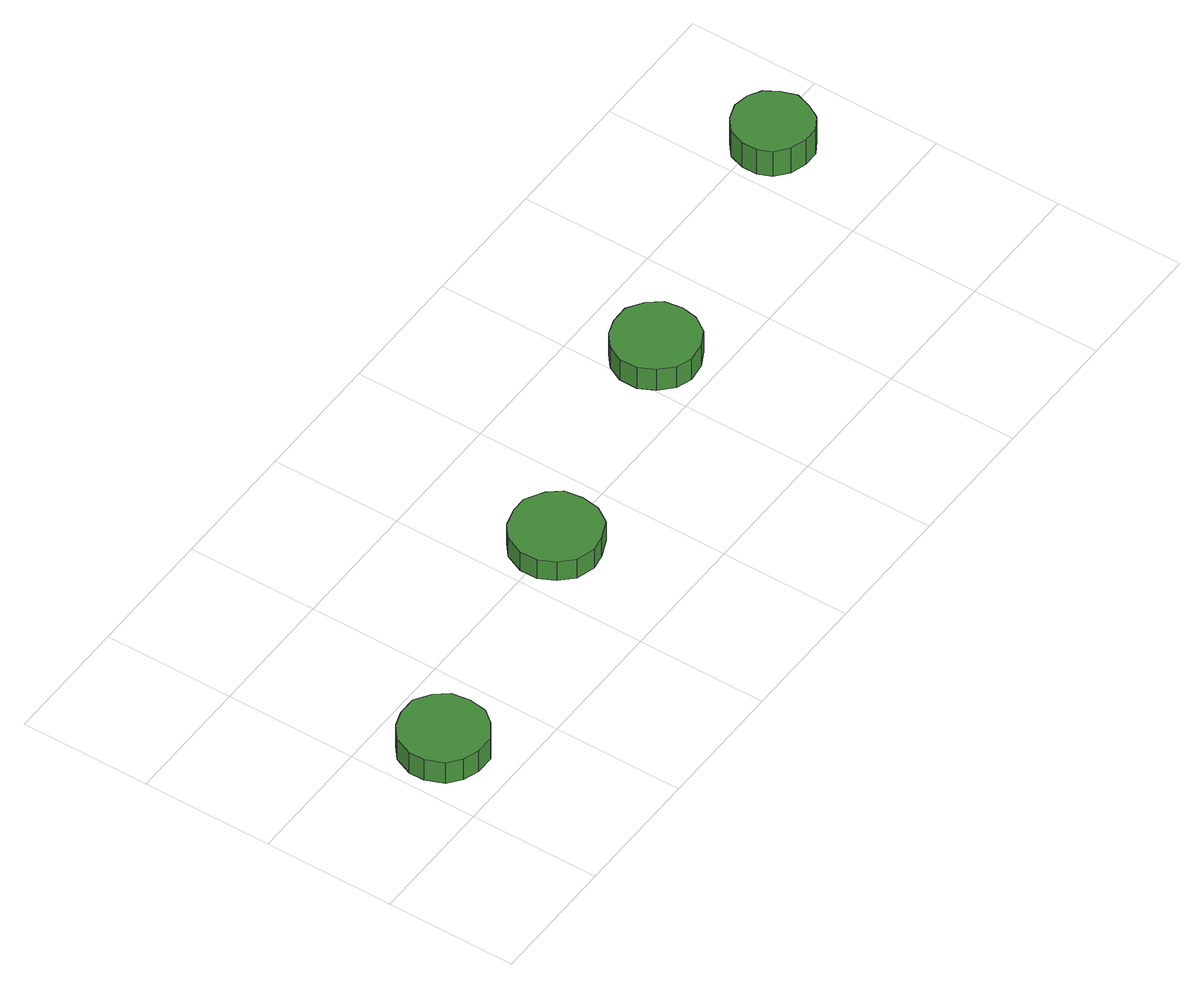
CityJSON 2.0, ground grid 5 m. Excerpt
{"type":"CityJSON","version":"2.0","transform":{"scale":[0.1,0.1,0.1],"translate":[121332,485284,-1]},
"CityObjects":{
"tree1":{"type":"SolitaryVegetationObject","attributes":{"function":"something"},"geometry":[{"type":"MultiSurface","lod":"1","boundaries":[[[0,1,2,3,4,5,6,7,8,9,10,11,12,13,14]],[[15,16,17,18,19,20,21,22,23,24,25,26,27,28,29]],[[0,29,28,1]],[[1,28,27,2]],[[2,27,26,3]],[[3,26,25,4]],[[4,25,24,5]],[[5,24,23,6]],[[6,23,22,7]],[[7,22,21,8]],[[8,21,20,9]],[[9,20,19,10]],[[10,19,18,11]],[[11,18,17,12]],[[12,17,16,13]],[[13,16,15,14]],[[14,15,29,0]]]}]},
"tree2":{"type":"SolitaryVegetationObject","attributes":{"function":"something"},"geometry":[{"type":"MultiSurface","lod":"1","boundaries":[[[30,31,32,33,34,35,36,37,38,39,40,41,42,43,44]],[[45,46,47,48,49,50,51,52,53,54,55,56,57,58,59]],[[30,59,58,31]],[[31,58,57,32]],[[32,57,56,33]],[[33,56,55,34]],[[34,55,54,35]],[[35,54,53,36]],[[36,53,52,37]],[[37,52,51,38]],[[38,51,50,39]],[[39,50,49,40]],[[40,49,48,41]],[[41,48,47,42]],[[42,47,46,43]],[[43,46,45,44]],[[44,45,59,30]]]}]},
"tree3":{"type":"SolitaryVegetationObject","attributes":{"function":"something"},"geometry":[{"type":"MultiSurface","lod":"1","boundaries":[[[60,61,62,63,64,65,66,67,68,69,70,71,72,73,74]],[[75,76,77,78,79,80,81,82,83,84,85,86,87,88,89]],[[60,89,88,61]],[[61,88,87,62]],[[62,87,86,63]],[[63,86,85,64]],[[64,85,84,65]],[[65,84,83,66]],[[66,83,82,67]],[[67,82,81,68]],[[68,81,80,69]],[[69,80,79,70]],[[70,79,78,71]],[[71,78,77,72]],[[72,77,76,73]],[[73,76,75,74]],[[74,75,89,60]]]}]},
"tree4":{"type":"SolitaryVegetationObject","attributes":{"function":"something"},"geometry":[{"type":"MultiSurface","lod":"1","boundaries":[[[90,91,92,93,94,95,96,97,98,99,100,101,102,103,104]],[[105,106,107,108,109,110,111,112,113,114,115,116,117,118,119]],[[90,119,118,91]],[[91,118,117,92]],[[92,117,116,93]],[[93,116,115,94]],[[94,115,114,95]],[[95,114,113,96]],[[96,113,112,97]],[[97,112,111,98]],[[98,111,110,99]],[[99,110,109,100]],[[100,109,108,101]],[[101,108,107,102]],[[102,107,106,103]],[[103,106,105,104]],[[104,105,119,90]]]}]},
"tree5":{"type":"SolitaryVegetationObject","attributes":{"function":"something"}},
"tree6":{"type":"SolitaryVegetationObject","attributes":{"function":"something"}}
},
"vertices":[
[36,26,14],[35,33,14],[31,38,14],[25,42,14],[18,42,14],[12,40,14],[7,36,14],[4,29,14],[4,23,14],[7,16,14],[12,12,14],[18,10,14],[25,10,14],[31,14,14],[35,19,14],[35,19,4],[31,14,4],[25,10,4],[18,10,4],[12,12,4],[7,16,4],[4,23,4],[4,29,4],[7,36,4],[12,40,4],[18,42,4],[25,42,4],[31,38,4],[35,33,4],[36,26,4],
[137,49,13],[136,56,13],[132,61,13],[125,65,13],[119,65,13],[112,63,13],[107,59,13],[104,52,13],[104,45,13],[107,39,13],[112,34,13],[119,32,13],[125,33,13],[132,36,13],[136,42,13],[136,42,4],[132,36,4],[125,33,4],[119,32,4],[112,34,4],[107,39,4],[104,45,4],[104,52,4],[107,59,4],[112,63,4],[119,65,4],[125,65,4],[132,61,4],[136,56,4],[137,49,4],
[229,71,14],[228,78,14],[224,83,14],[218,87,14],[211,87,14],[205,85,14],[200,81,14],[197,75,14],[197,68,14],[200,62,14],[205,57,14],[211,55,14],[218,56,14],[224,59,14],[228,65,14],[228,65,4],[224,59,4],[218,56,4],[211,55,4],[205,57,4],[200,62,4],[197,68,4],[197,75,4],[200,81,4],[205,85,4],[211,87,4],[218,87,4],[224,83,4],[228,78,4],[229,71,4],
[333,95,15],[331,101,15],[328,106,15],[323,109,15],[317,110,15],[311,108,15],[306,104,15],[304,98,15],[304,92,15],[306,87,15],[311,83,15],[317,81,15],[323,81,15],[328,84,15],[331,89,15],[331,89,3],[328,84,3],[323,81,3],[317,81,3],[311,83,3],[306,87,3],[304,92,3],[304,98,3],[306,104,3],[311,108,3],[317,110,3],[323,109,3],[328,106,3],[331,101,3],[333,95,3]
]}
